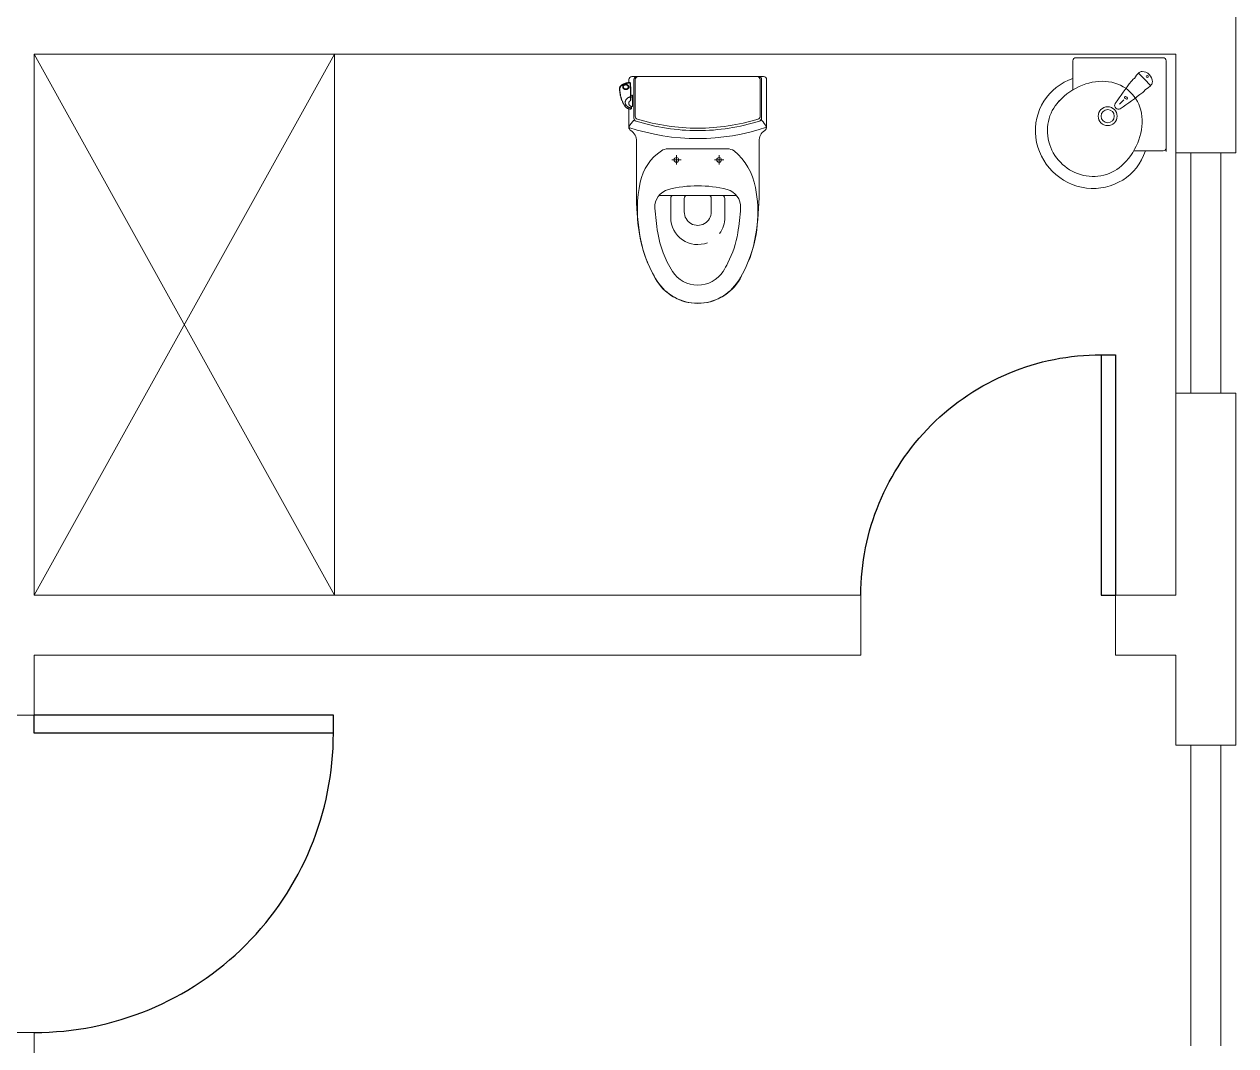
# Model space of a CAD drawing. Header units: inches. Extents: x -179 to 300, y 123 to 718.
# Drawn here: x -147.875 to -143.842, y 224.296 to 227.696 of the extents above; entities that cross this region are included whole.
import ezdxf

# ---------------------------------------------------------------- set-up
doc = ezdxf.new("R2010")
doc.units = ezdxf.units.IN
doc.header["$MEASUREMENT"] = 0
doc.linetypes.add('ACAD_ISO02W100', pattern=[15, 12, -3])
doc.linetypes.add('HIDDEN', pattern=[0.375, 0.25, -0.125])
for name, color, linetype in [('1', 1, 'Continuous'), ('A_WALL_3D', 1, 'Continuous'), ('BODY', 7, 'Continuous'), ('COVER', 7, 'Continuous'), ('DIM', 7, 'Continuous'), ('FUR', 6, 'Continuous'), ('HIDDEN', 8, 'HIDDEN')]:
    doc.layers.add(name, color=color, linetype=linetype)

# ---------------------------------------------------------------- blocks, each defined once
blk = doc.blocks.new('DESK4')
at = {"color": 0}
for p, q in [((0, 1), (-0.06, 1)), ((0, 0), (-0.06, 0))]:
    blk.add_line(p, q, dxfattribs=at)
blk.add_lwpolyline([(-0.06, 1), (-0.06, 0)], dxfattribs=at)
blk.add_lwpolyline([(1, 0, 0.414214), (0, 1), (0, 0)], format="xyb", dxfattribs=at)

msp = doc.modelspace()

# ---------------------------------------------------------------- linework, layer by layer
at = {"color": 40, "lineweight": 0, "true_color": 0xf8d731}
for p, q in [((-143.84211, 230.29621), (-143.84211, 227.2685)), ((-143.99211, 227.2685), (-143.99211, 226.4685)), ((-143.89211, 227.2685), (-143.89211, 226.4685)), ((-143.84211, 226.4685), (-143.84211, 225.29621)), ((-147.84211, 225.39621), (-148.04211, 225.39621)), ((-143.99211, 225.29621), (-143.99211, 224.29621)), ((-143.89211, 225.29621), (-143.89211, 224.29621))]:
    msp.add_line(p, q, dxfattribs=at)
at = {"lineweight": 0}
for p, q in [((-147.84211, 227.59621), (-144.04211, 227.59621)), ((-147.84211, 225.79621), (-147.84211, 227.59621)), ((-144.04211, 227.59621), (-144.04211, 225.79621)), ((-145.09011, 225.79621), (-147.84211, 225.79621)), ((-144.04211, 225.79621), (-144.29011, 225.79621)), ((-145.09011, 225.59621), (-147.84211, 225.59621)), ((-147.84211, 225.59621), (-147.84211, 225.33645)), ((-144.04211, 225.59621), (-144.24211, 225.59621)), ((-144.04211, 225.59621), (-144.04211, 225.29621)), ((-147.84211, 224.34045), (-147.84211, 221.79621))]:
    msp.add_line(p, q, dxfattribs=at)
at = {"color": 177, "linetype": 'ACAD_ISO02W100', "lineweight": 0, "true_color": 0x293189}
for p, q in [((-147.84211, 227.59621), (-146.84211, 227.59621)), ((-147.84211, 227.59621), (-146.84211, 225.79621)), ((-146.84211, 227.59621), (-147.84211, 225.79621)), ((-146.84211, 227.59621), (-146.84211, 225.79621))]:
    msp.add_line(p, q, dxfattribs=at)
at = {"color": 177, "lineweight": 0, "true_color": 0x293189}
for p, q in [((-144.38409, 227.47779), (-144.38409, 227.57462)), ((-144.08409, 227.58462), (-144.37409, 227.58462)), ((-144.07409, 227.28462), (-144.07409, 227.57462)), ((-144.08409, 227.27462), (-144.18196, 227.27462))]:
    msp.add_line(p, q, dxfattribs=at)
at = {"color": 177, "linetype": 'Continuous', "lineweight": 0, "ltscale": 1.2, "true_color": 0x293189}
for q in [(-144.16594, 227.53321), (-144.1255, 227.49277)]:
    msp.add_line((-144.14572, 227.51299), q, dxfattribs=at)
at = {"color": 177, "linetype": 'Continuous', "lineweight": 0, "ltscale": 8, "true_color": 0x293189}
msp.add_line((-144.22901, 227.42969), (-144.21455, 227.44415), dxfattribs=at)
at = {"color": 40, "linetype": 'ACAD_ISO02W100', "lineweight": 0, "true_color": 0xf8d731}
for p, q in [((-144.04211, 227.2685), (-143.84211, 227.2685)), ((-144.04211, 226.4685), (-143.84211, 226.4685)), ((-145.09011, 225.79621), (-145.09011, 225.59621)), ((-144.24211, 225.59621), (-144.24211, 225.79621)), ((-144.24211, 225.79621), (-144.24211, 225.59621)), ((-144.04211, 225.29621), (-143.84211, 225.29621)), ((-147.84211, 224.34045), (-148.04211, 224.34045))]:
    msp.add_line(p, q, dxfattribs=at)
at = {"color": 177, "lineweight": 0, "true_color": 0x293189}
for centre, major_axis, ratio, start_param, end_param in [((-144.37409, 227.57462), (0.00707, 0.00707), 1, 0.7853982, 2.3561945), ((-144.08409, 227.57462), (0.00707, 0.00707), 1, 5.4977871, 7.0685835), ((-144.32157, 227.33713), (-0.13435, 0.13435), 0.9736842, -0.4588538, 3.6004465), ((-144.32161, 227.33717), (-0.1061, 0.1061), 0.9663492, -0.0372091, 3.1415927), ((-144.2075, 227.45121), (-0.00433, 0.00433), 0.5996165, 0, 6.2831853), ((-144.26854, 227.39016), (-0.02227, 0.02227), 1, 0.7853982, 7.0685835), ((-144.26854, 227.39016), (-0.01556, 0.01556), 1, 0.7853982, 7.0685835), ((-144.08409, 227.28462), (-0.00707, 0.00707), 1, 2.3561945, 3.9269908)]:
    msp.add_ellipse(centre, major_axis=major_axis, ratio=ratio, start_param=start_param, end_param=end_param, dxfattribs=at)
at = {"color": 177, "linetype": 'Continuous', "lineweight": 0, "ltscale": 1.2, "true_color": 0x293189}
for centre, major_axis, start_param, end_param in [((-144.1277, 227.49047), (0.04073, 0.04073), 1.4633961, 1.8945456), ((-144.15348, 227.52248), (0.01167, 0.01167), 0.8292988, 1.4633961), ((-144.15404, 227.50541), (-0.02373, 0.02373), 4.6966478, 5.5028112), ((-144.15329, 227.50467), (0.02373, 0.02373), 5.4927631, 6.2989265), ((-142.24786, 226.05288), (-1.71537, 1.71537), 0.1426695, 0.1807352), ((-144.14382, 227.46545), (0.04373, 0.04373), 1.3959207, 1.6214576), ((-144.16823, 227.531), (-0.04073, 0.04073), 2.8178434, 3.2489929), ((-144.13622, 227.50522), (-0.01167, 0.01167), 3.2489929, 3.8830902), ((-145.60583, 229.41084), (1.71537, 1.71537), 4.5316538, 4.5697195), ((-144.19325, 227.51489), (-0.04373, 0.04373), 3.0909314, 3.3164683), ((-144.23444, 227.42586), (0.00781, 0.00781), 1.7701561, 3.2434684), ((-144.23285, 227.42427), (0.00781, 0.00781), 3.0397169, 4.5130292)]:
    msp.add_ellipse(centre, major_axis=major_axis, ratio=1, start_param=start_param, end_param=end_param, dxfattribs=at)
at = {"color": 177, "linetype": 'Continuous', "lineweight": 0, "ltscale": 8, "true_color": 0x293189}
msp.add_ellipse((-144.1366, 227.5221), major_axis=(0.00235, 0.00235), ratio=1, start_param=2.3561945, end_param=8.6393798, dxfattribs=at)
at = {"color": 177, "lineweight": 0, "true_color": 0x293189, "extrusion": (0, 0, -1)}
msp.add_ellipse((-144.32161, 227.33717), major_axis=(0.12796, 0.13364), ratio=0.8109063, start_param=4.7008251, end_param=7.8715777, dxfattribs=at)
at = {"layer": '1', "color": 177, "linetype": 'ByBlock', "lineweight": 0, "true_color": 0x293189}
for p, q in [((-145.89365, 227.48205), (-145.89366, 227.48181)), ((-145.89365, 227.48081), (-145.89366, 227.48117)), ((-145.89365, 227.4816), (-145.8936, 227.4824)), ((-145.89364, 227.48226), (-145.89365, 227.48205)), ((-145.89365, 227.48117), (-145.89365, 227.4816)), ((-145.89365, 227.48081), (-145.89365, 227.48117)), ((-145.89356, 227.47856), (-145.89365, 227.48081)), ((-145.89359, 227.48292), (-145.89364, 227.48226)), ((-145.8936, 227.4824), (-145.89351, 227.48319)), ((-145.89347, 227.48379), (-145.89359, 227.48292)), ((-145.89351, 227.48319), (-145.89336, 227.484)), ((-145.8933, 227.48463), (-145.89347, 227.48379)), ((-145.89336, 227.484), (-145.89317, 227.4848)), ((-145.89309, 227.48545), (-145.8933, 227.48463)), ((-145.89317, 227.4848), (-145.89293, 227.48558)), ((-145.89282, 227.48626), (-145.89309, 227.48545)), ((-145.89293, 227.48558), (-145.89266, 227.48634)), ((-145.89251, 227.48703), (-145.89282, 227.48626)), ((-145.89265, 227.48218), (-145.89271, 227.48135)), ((-145.89271, 227.48135), (-145.89271, 227.48051)), ((-145.89271, 227.48051), (-145.89261, 227.47797)), ((-145.89266, 227.48634), (-145.89233, 227.48707)), ((-145.89254, 227.48301), (-145.89265, 227.48218)), ((-145.89238, 227.4838), (-145.89254, 227.48301)), ((-145.89216, 227.48777), (-145.89251, 227.48703)), ((-145.89218, 227.48459), (-145.89238, 227.4838)), ((-145.89233, 227.48707), (-145.89197, 227.48779)), ((-145.89192, 227.48536), (-145.89218, 227.48459)), ((-145.89176, 227.4885), (-145.89216, 227.48777)), ((-145.89197, 227.48779), (-145.89155, 227.48851)), ((-145.89163, 227.48607), (-145.89192, 227.48536)), ((-145.89133, 227.48918), (-145.89176, 227.4885)), ((-145.8913, 227.48677), (-145.89163, 227.48607)), ((-145.89155, 227.48851), (-145.89109, 227.4892)), ((-145.89087, 227.48984), (-145.89133, 227.48918)), ((-145.89093, 227.48745), (-145.8913, 227.48677)), ((-145.89109, 227.4892), (-145.89059, 227.48987)), ((-145.89053, 227.48808), (-145.89093, 227.48745)), ((-145.89036, 227.49047), (-145.89087, 227.48984)), ((-145.89059, 227.48987), (-145.89003, 227.49053)), ((-145.8901, 227.4887), (-145.89053, 227.48808)), ((-145.88981, 227.4911), (-145.89036, 227.49047)), ((-145.88962, 227.48929), (-145.8901, 227.4887)), ((-145.89003, 227.49053), (-145.88942, 227.49117)), ((-145.88921, 227.49169), (-145.88981, 227.4911)), ((-145.8891, 227.48988), (-145.88962, 227.48929)), ((-145.88942, 227.49117), (-145.88877, 227.49176)), ((-145.88859, 227.49224), (-145.88921, 227.49169)), ((-145.88855, 227.49043), (-145.8891, 227.48988)), ((-145.88877, 227.49176), (-145.88807, 227.49234)), ((-145.88795, 227.49275), (-145.88859, 227.49224)), ((-145.88796, 227.49095), (-145.88855, 227.49043)), ((-145.88807, 227.49234), (-145.88732, 227.49287)), ((-145.88736, 227.49143), (-145.88796, 227.49095)), ((-145.88728, 227.49322), (-145.88795, 227.49275)), ((-145.88674, 227.49187), (-145.88736, 227.49143)), ((-145.88732, 227.49287), (-145.88654, 227.49336)), ((-145.88658, 227.49366), (-145.88728, 227.49322)), ((-145.88609, 227.49228), (-145.88674, 227.49187)), ((-145.88576, 227.49415), (-145.88656, 227.49369)), ((-145.88496, 227.49457), (-145.88655, 227.49368)), ((-145.8845, 227.49318), (-145.88609, 227.49228)), ((-145.88485, 227.49466), (-145.88576, 227.49415)), ((-145.88332, 227.49545), (-145.88496, 227.49457)), ((-145.88394, 227.49515), (-145.88485, 227.49466)), ((-145.88289, 227.49403), (-145.8845, 227.49318)), ((-145.88302, 227.49563), (-145.88394, 227.49515)), ((-145.88165, 227.49628), (-145.88332, 227.49545)), ((-145.88209, 227.49609), (-145.88302, 227.49563)), ((-145.88125, 227.49485), (-145.88289, 227.49403)), ((-145.88282, 227.48741), (-145.88281, 227.48803)), ((-145.88278, 227.48678), (-145.88282, 227.48741)), ((-145.88281, 227.48803), (-145.88275, 227.48866)), ((-145.88269, 227.48616), (-145.88278, 227.48678)), ((-145.88275, 227.48866), (-145.88263, 227.48927)), ((-145.88255, 227.48555), (-145.88269, 227.48616)), ((-145.88263, 227.48927), (-145.88247, 227.48988)), ((-145.88236, 227.48495), (-145.88255, 227.48555)), ((-145.88247, 227.48988), (-145.88226, 227.49046)), ((-145.88213, 227.48437), (-145.88236, 227.48495)), ((-145.88226, 227.49046), (-145.882, 227.49103)), ((-145.88185, 227.48381), (-145.88213, 227.48437)), ((-145.88115, 227.49654), (-145.88209, 227.49609)), ((-145.882, 227.49103), (-145.8817, 227.49158)), ((-145.88153, 227.48327), (-145.88185, 227.48381)), ((-145.8817, 227.49158), (-145.88137, 227.4921)), ((-145.87996, 227.49707), (-145.88165, 227.49628)), ((-145.88117, 227.48276), (-145.88153, 227.48327)), ((-145.88137, 227.4921), (-145.88099, 227.4926)), ((-145.87959, 227.49562), (-145.88125, 227.49485)), ((-145.88069, 227.48218), (-145.88117, 227.48276)), ((-145.88021, 227.49698), (-145.88115, 227.49654)), ((-145.88112, 227.48794), (-145.88113, 227.48745)), ((-145.88113, 227.48745), (-145.88109, 227.48696)), ((-145.88106, 227.48843), (-145.88112, 227.48794)), ((-145.88109, 227.48696), (-145.88102, 227.48647)), ((-145.88097, 227.48891), (-145.88106, 227.48843)), ((-145.88102, 227.48647), (-145.8809, 227.486)), ((-145.88099, 227.4926), (-145.88059, 227.49306)), ((-145.88083, 227.48938), (-145.88097, 227.48891)), ((-145.8809, 227.486), (-145.88075, 227.48553)), ((-145.88066, 227.48984), (-145.88083, 227.48938)), ((-145.88075, 227.48553), (-145.88055, 227.48507)), ((-145.88017, 227.48164), (-145.88069, 227.48218)), ((-145.88044, 227.49028), (-145.88066, 227.48984)), ((-145.88059, 227.49306), (-145.88006, 227.49358)), ((-145.88055, 227.48507), (-145.88032, 227.48464)), ((-145.88019, 227.49071), (-145.88044, 227.49028)), ((-145.88032, 227.48464), (-145.88005, 227.48422)), ((-145.87925, 227.4974), (-145.88021, 227.49698)), ((-145.87991, 227.49111), (-145.88019, 227.49071)), ((-145.87961, 227.48114), (-145.88017, 227.48164)), ((-145.88006, 227.49358), (-145.8795, 227.49406)), ((-145.88005, 227.48422), (-145.87975, 227.48381)), ((-145.87824, 227.4978), (-145.87996, 227.49707)), ((-145.8796, 227.4915), (-145.87991, 227.49111)), ((-145.87975, 227.48381), (-145.87925, 227.48326)), ((-145.87901, 227.48069), (-145.87961, 227.48114)), ((-145.87926, 227.49187), (-145.8796, 227.4915)), ((-145.87791, 227.49635), (-145.87959, 227.49562)), ((-145.8795, 227.49406), (-145.8789, 227.49449)), ((-145.87883, 227.49227), (-145.87926, 227.49187)), ((-145.8783, 227.49781), (-145.87925, 227.4974)), ((-145.87925, 227.48326), (-145.87869, 227.48274)), ((-145.87839, 227.48029), (-145.87901, 227.48069)), ((-145.8789, 227.49449), (-145.87827, 227.49488)), ((-145.87835, 227.49265), (-145.87883, 227.49227)), ((-145.87869, 227.48274), (-145.87809, 227.48229)), ((-145.87757, 227.47985), (-145.87839, 227.48029)), ((-145.87785, 227.49298), (-145.87835, 227.49265)), ((-145.87733, 227.4982), (-145.8783, 227.49781)), ((-145.87827, 227.49488), (-145.87761, 227.49521)), ((-145.87621, 227.49861), (-145.87824, 227.4978)), ((-145.87809, 227.48229), (-145.87744, 227.48189)), ((-145.87592, 227.49714), (-145.87791, 227.49635)), ((-145.87733, 227.49328), (-145.87785, 227.49298)), ((-145.87761, 227.49521), (-145.87677, 227.49557)), ((-145.87744, 227.48189), (-145.87676, 227.48154)), ((-145.87636, 227.49858), (-145.87733, 227.4982)), ((-145.87678, 227.49355), (-145.87733, 227.49328)), ((-145.87608, 227.49382), (-145.87678, 227.49355)), ((-145.87677, 227.49557), (-145.87589, 227.49585)), ((-145.87676, 227.48154), (-145.87605, 227.48125)), ((-145.87538, 227.49894), (-145.87636, 227.49858)), ((-145.87416, 227.49935), (-145.87621, 227.49861)), ((-145.87535, 227.49405), (-145.87608, 227.49382)), ((-145.87605, 227.48125), (-145.87532, 227.48102)), ((-145.87391, 227.49786), (-145.87592, 227.49714)), ((-145.87589, 227.49585), (-145.875, 227.49606)), ((-145.87439, 227.49929), (-145.87538, 227.49894)), ((-145.8746, 227.49421), (-145.87535, 227.49405)), ((-145.87532, 227.48102), (-145.87457, 227.48084)), ((-145.875, 227.49606), (-145.87409, 227.49619)), ((-145.87385, 227.49431), (-145.8746, 227.49421)), ((-145.87457, 227.48084), (-145.87381, 227.48072)), ((-145.8734, 227.49963), (-145.87439, 227.49929)), ((-145.87208, 227.50002), (-145.87416, 227.49935)), ((-145.87409, 227.49619), (-145.87318, 227.49625)), ((-145.87187, 227.49853), (-145.87391, 227.49786)), ((-145.87308, 227.49436), (-145.87385, 227.49431)), ((-145.87381, 227.48072), (-145.87305, 227.48065)), ((-145.87241, 227.49995), (-145.8734, 227.49963)), ((-145.87318, 227.49625), (-145.87226, 227.49624)), ((-145.87232, 227.49435), (-145.87308, 227.49436)), ((-145.87305, 227.48065), (-145.87228, 227.48064)), ((-145.87141, 227.50025), (-145.87241, 227.49995)), ((-145.87155, 227.49428), (-145.87232, 227.49435)), ((-145.87228, 227.48064), (-145.87152, 227.48069)), ((-145.87226, 227.49624), (-145.87134, 227.49615)), ((-145.86998, 227.50063), (-145.87208, 227.50002)), ((-145.86981, 227.49912), (-145.87187, 227.49853)), ((-145.8708, 227.49415), (-145.87155, 227.49428)), ((-145.87152, 227.48069), (-145.87076, 227.48079)), ((-145.8704, 227.50054), (-145.87141, 227.50025)), ((-145.87134, 227.49615), (-145.87043, 227.49599)), ((-145.87005, 227.49397), (-145.8708, 227.49415)), ((-145.87076, 227.48079), (-145.87002, 227.48094)), ((-145.87043, 227.49599), (-145.86954, 227.49576)), ((-145.8694, 227.50081), (-145.8704, 227.50054)), ((-145.86932, 227.49373), (-145.87005, 227.49397)), ((-145.87002, 227.48094), (-145.86929, 227.48116)), ((-145.86786, 227.50117), (-145.86998, 227.50063)), ((-145.86773, 227.49966), (-145.86981, 227.49912)), ((-145.86954, 227.49576), (-145.86866, 227.49545)), ((-145.86838, 227.50107), (-145.8694, 227.50081)), ((-145.86861, 227.49343), (-145.86932, 227.49373)), ((-145.86929, 227.48116), (-145.86859, 227.48143)), ((-145.86866, 227.49545), (-145.86781, 227.49507)), ((-145.86794, 227.49307), (-145.86861, 227.49343)), ((-145.86859, 227.48143), (-145.86804, 227.48168)), ((-145.86736, 227.50131), (-145.86838, 227.50107)), ((-145.86804, 227.48168), (-145.86752, 227.48198)), ((-145.86729, 227.49266), (-145.86794, 227.49307)), ((-145.86571, 227.50164), (-145.86786, 227.50117)), ((-145.86781, 227.49507), (-145.867, 227.49461)), ((-145.86712, 227.48003), (-145.86777, 227.4797)), ((-145.86563, 227.50012), (-145.86773, 227.49966)), ((-145.86752, 227.48198), (-145.86702, 227.4823)), ((-145.86635, 227.50154), (-145.86736, 227.50131)), ((-145.86669, 227.49219), (-145.86729, 227.49266)), ((-145.86649, 227.4804), (-145.86712, 227.48003)), ((-145.86702, 227.4823), (-145.86655, 227.48267)), ((-145.867, 227.49461), (-145.86638, 227.4942)), ((-145.86613, 227.49167), (-145.86669, 227.49219)), ((-145.86655, 227.48267), (-145.86612, 227.48306)), ((-145.86589, 227.48082), (-145.86649, 227.4804)), ((-145.86638, 227.4942), (-145.86578, 227.49373)), ((-145.86533, 227.50175), (-145.86635, 227.50154)), ((-145.86563, 227.4911), (-145.86613, 227.49167)), ((-145.86612, 227.48306), (-145.86578, 227.48342)), ((-145.86533, 227.48129), (-145.86589, 227.48082)), ((-145.86578, 227.49373), (-145.86522, 227.49323)), ((-145.86578, 227.48342), (-145.86547, 227.4838)), ((-145.86356, 227.50204), (-145.86571, 227.50164)), ((-145.86352, 227.50052), (-145.86563, 227.50012)), ((-145.86533, 227.49069), (-145.86563, 227.4911)), ((-145.86547, 227.4838), (-145.86519, 227.4842)), ((-145.8643, 227.50194), (-145.86533, 227.50175)), ((-145.86507, 227.49026), (-145.86533, 227.49069)), ((-145.86481, 227.4818), (-145.86533, 227.48129)), ((-145.86522, 227.49323), (-145.86471, 227.49268)), ((-145.86519, 227.4842), (-145.86494, 227.48462)), ((-145.86484, 227.48982), (-145.86507, 227.49026)), ((-145.86494, 227.48462), (-145.86473, 227.48506)), ((-145.86464, 227.48936), (-145.86484, 227.48982)), ((-145.8644, 227.48225), (-145.86481, 227.4818)), ((-145.86473, 227.48506), (-145.86456, 227.48551)), ((-145.86471, 227.49268), (-145.86423, 227.49209)), ((-145.86449, 227.48889), (-145.86464, 227.48936)), ((-145.86456, 227.48551), (-145.86442, 227.48598)), ((-145.86437, 227.48841), (-145.86449, 227.48889)), ((-145.86442, 227.48598), (-145.86433, 227.48646)), ((-145.86403, 227.48274), (-145.8644, 227.48225)), ((-145.86429, 227.48792), (-145.86437, 227.48841)), ((-145.86433, 227.48646), (-145.86427, 227.48694)), ((-145.86327, 227.50212), (-145.8643, 227.50194)), ((-145.86426, 227.48743), (-145.86429, 227.48792)), ((-145.86427, 227.48694), (-145.86426, 227.48743)), ((-145.86423, 227.49209), (-145.86388, 227.49157)), ((-145.8637, 227.48325), (-145.86403, 227.48274)), ((-145.86388, 227.49157), (-145.86356, 227.49102)), ((-145.8634, 227.48379), (-145.8637, 227.48325)), ((-145.86139, 227.50238), (-145.86356, 227.50204)), ((-145.86356, 227.49102), (-145.86328, 227.49045)), ((-145.86139, 227.50085), (-145.86352, 227.50052)), ((-145.86315, 227.48435), (-145.8634, 227.48379)), ((-145.86328, 227.49045), (-145.86305, 227.48987)), ((-145.86223, 227.50229), (-145.86327, 227.50212)), ((-145.86294, 227.48494), (-145.86315, 227.48435)), ((-145.86305, 227.48987), (-145.86286, 227.48926)), ((-145.86277, 227.48553), (-145.86294, 227.48494)), ((-145.86286, 227.48926), (-145.86272, 227.48865)), ((-145.86266, 227.48615), (-145.86277, 227.48553)), ((-145.86272, 227.48865), (-145.86263, 227.48802)), ((-145.8626, 227.48677), (-145.86266, 227.48615)), ((-145.86263, 227.48802), (-145.86259, 227.4874)), ((-145.86259, 227.4874), (-145.8626, 227.48677)), ((-145.86137, 227.50241), (-145.86223, 227.50229)), ((-145.86091, 227.50242), (-145.86139, 227.50238)), ((-145.86104, 227.50088), (-145.86139, 227.50085)), ((-145.86128, 227.50243), (-145.86137, 227.50242)), ((-145.86103, 227.50245), (-145.86128, 227.50243)), ((-145.86068, 227.50087), (-145.86104, 227.50088)), ((-145.86077, 227.50245), (-145.86103, 227.50245)), ((-145.86043, 227.5024), (-145.86091, 227.50242)), ((-145.86052, 227.50244), (-145.86077, 227.50245)), ((-145.86033, 227.50081), (-145.86068, 227.50087)), ((-145.86026, 227.50242), (-145.86052, 227.50244)), ((-145.85996, 227.50232), (-145.86043, 227.5024)), ((-145.86001, 227.50072), (-145.86033, 227.50081)), ((-145.86001, 227.50237), (-145.86026, 227.50242)), ((-145.85976, 227.50231), (-145.86001, 227.50237)), ((-145.85969, 227.5006), (-145.86001, 227.50072)), ((-145.85952, 227.5022), (-145.85996, 227.50232)), ((-145.85951, 227.50224), (-145.85976, 227.50231)), ((-145.85939, 227.50044), (-145.85969, 227.5006)), ((-145.8591, 227.50204), (-145.85952, 227.5022)), ((-145.85927, 227.50215), (-145.85951, 227.50224)), ((-145.85911, 227.50025), (-145.85939, 227.50044)), ((-145.85904, 227.50204), (-145.85927, 227.50215)), ((-145.85886, 227.50003), (-145.85911, 227.50025)), ((-145.85871, 227.50183), (-145.8591, 227.50204)), ((-145.85881, 227.50193), (-145.85904, 227.50204)), ((-145.85863, 227.49978), (-145.85886, 227.50003)), ((-145.85859, 227.50179), (-145.85881, 227.50193)), ((-145.85834, 227.50157), (-145.85871, 227.50183)), ((-145.85843, 227.49951), (-145.85863, 227.49978)), ((-145.85838, 227.50165), (-145.85859, 227.50179)), ((-145.85826, 227.49922), (-145.85843, 227.49951)), ((-145.85818, 227.50149), (-145.85838, 227.50165)), ((-145.858, 227.50128), (-145.85834, 227.50157)), ((-145.85812, 227.49892), (-145.85826, 227.49922)), ((-145.858, 227.50132), (-145.85818, 227.50149)), ((-145.85802, 227.4986), (-145.85812, 227.49892)), ((-145.85796, 227.49827), (-145.85802, 227.4986)), ((-145.85782, 227.50114), (-145.858, 227.50132)), ((-145.85769, 227.50096), (-145.858, 227.50128)), ((-145.85793, 227.49794), (-145.85796, 227.49827)), ((-145.8579, 227.496), (-145.85793, 227.49794)), ((-145.85787, 227.49407), (-145.8579, 227.496)), ((-145.85781, 227.49095), (-145.85787, 227.49407)), ((-145.85765, 227.50094), (-145.85782, 227.50114)), ((-145.85775, 227.48784), (-145.85781, 227.49095)), ((-145.85768, 227.48475), (-145.85775, 227.48784)), ((-145.85743, 227.5006), (-145.85769, 227.50096)), ((-145.85761, 227.48168), (-145.85768, 227.48475)), ((-145.8575, 227.50074), (-145.85765, 227.50094)), ((-145.85754, 227.47862), (-145.85761, 227.48168)), ((-145.85742, 227.50063), (-145.8575, 227.50074)), ((-145.8572, 227.50022), (-145.85743, 227.5006)), ((-145.85702, 227.49982), (-145.8572, 227.50022)), ((-145.85689, 227.4994), (-145.85702, 227.49982)), ((-145.85681, 227.49896), (-145.85689, 227.4994)), ((-145.85678, 227.49855), (-145.85681, 227.49896)), ((-145.85672, 227.49556), (-145.85678, 227.49853)), ((-145.85667, 227.49261), (-145.85672, 227.49556)), ((-145.85661, 227.48967), (-145.85667, 227.49261)), ((-145.85655, 227.48674), (-145.85661, 227.48967)), ((-145.85649, 227.48388), (-145.85655, 227.48674)), ((-145.85642, 227.48103), (-145.85649, 227.48388)), ((-145.85635, 227.4782), (-145.85642, 227.48103)), ((-145.89344, 227.47632), (-145.89356, 227.47856)), ((-145.89327, 227.4741), (-145.89344, 227.47632)), ((-145.89306, 227.47189), (-145.89327, 227.4741)), ((-145.89281, 227.46969), (-145.89306, 227.47189)), ((-145.89246, 227.46707), (-145.89281, 227.46969)), ((-145.89261, 227.47797), (-145.89246, 227.47543)), ((-145.89246, 227.47543), (-145.89226, 227.47291)), ((-145.89205, 227.46448), (-145.89246, 227.46707)), ((-145.89226, 227.47291), (-145.892, 227.47041)), ((-145.89159, 227.46191), (-145.89205, 227.46448)), ((-145.892, 227.47041), (-145.89169, 227.46793)), ((-145.89169, 227.46793), (-145.89133, 227.46543)), ((-145.89106, 227.45936), (-145.89159, 227.46191)), ((-145.89133, 227.46543), (-145.89091, 227.46296)), ((-145.89048, 227.45685), (-145.89106, 227.45936)), ((-145.89091, 227.46296), (-145.89044, 227.46051)), ((-145.88984, 227.45436), (-145.89048, 227.45685)), ((-145.89044, 227.46051), (-145.88991, 227.45808)), ((-145.88991, 227.45808), (-145.88934, 227.45568)), ((-145.88915, 227.4519), (-145.88984, 227.45436)), ((-145.88934, 227.45568), (-145.88874, 227.45343)), ((-145.8884, 227.44948), (-145.88915, 227.4519)), ((-145.88874, 227.45343), (-145.8881, 227.4512)), ((-145.88767, 227.44729), (-145.8884, 227.44948)), ((-145.8881, 227.4512), (-145.88742, 227.44899)), ((-145.88689, 227.44512), (-145.88767, 227.44729)), ((-145.88742, 227.44899), (-145.88668, 227.44681)), ((-145.88606, 227.44298), (-145.88689, 227.44512)), ((-145.88668, 227.44681), (-145.88591, 227.44467)), ((-145.88519, 227.44088), (-145.88606, 227.44298)), ((-145.88591, 227.44467), (-145.88509, 227.44255)), ((-145.88428, 227.4388), (-145.88519, 227.44088)), ((-145.88509, 227.44255), (-145.88422, 227.44046)), ((-145.88422, 227.44046), (-145.88331, 227.4384)), ((-145.87672, 227.47948), (-145.87757, 227.47985)), ((-145.87584, 227.47918), (-145.87672, 227.47948)), ((-145.87494, 227.47895), (-145.87584, 227.47918)), ((-145.87404, 227.47879), (-145.87494, 227.47895)), ((-145.87436, 227.43928), (-145.87416, 227.44009)), ((-145.87416, 227.44009), (-145.87392, 227.44088)), ((-145.87312, 227.47871), (-145.87404, 227.47879)), ((-145.87392, 227.44088), (-145.87355, 227.44189)), ((-145.87355, 227.44189), (-145.87312, 227.44289)), ((-145.8722, 227.4787), (-145.87312, 227.47871)), ((-145.87312, 227.44289), (-145.87262, 227.44387)), ((-145.87262, 227.44387), (-145.87219, 227.4446)), ((-145.87128, 227.47876), (-145.8722, 227.4787)), ((-145.87219, 227.4446), (-145.87173, 227.44533)), ((-145.87173, 227.44533), (-145.87123, 227.44603)), ((-145.87038, 227.47888), (-145.87128, 227.47876)), ((-145.87123, 227.44603), (-145.87069, 227.44672)), ((-145.87069, 227.44672), (-145.86994, 227.4476)), ((-145.86948, 227.47909), (-145.87038, 227.47888)), ((-145.86994, 227.4476), (-145.86913, 227.44844)), ((-145.86861, 227.47936), (-145.86948, 227.47909)), ((-145.86913, 227.44844), (-145.86826, 227.44925)), ((-145.86777, 227.4797), (-145.86861, 227.47936)), ((-145.86826, 227.44925), (-145.86756, 227.44984)), ((-145.86756, 227.44984), (-145.86683, 227.45041)), ((-145.86683, 227.45041), (-145.86607, 227.45095)), ((-145.86607, 227.45095), (-145.86529, 227.45146)), ((-145.86529, 227.45146), (-145.86448, 227.45194)), ((-145.86448, 227.45194), (-145.86365, 227.45239)), ((-145.86365, 227.45239), (-145.8628, 227.45282)), ((-145.8628, 227.45282), (-145.86193, 227.45321)), ((-145.86193, 227.45321), (-145.86102, 227.45358)), ((-145.86102, 227.45358), (-145.86008, 227.45391)), ((-145.86023, 227.43992), (-145.86072, 227.43934)), ((-145.8597, 227.44048), (-145.86023, 227.43992)), ((-145.86008, 227.45391), (-145.85913, 227.45421)), ((-145.85912, 227.441), (-145.8597, 227.44048)), ((-145.85913, 227.45421), (-145.85817, 227.45448)), ((-145.85862, 227.44141), (-145.85912, 227.441)), ((-145.85808, 227.44179), (-145.85862, 227.44141)), ((-145.85817, 227.45448), (-145.8575, 227.45464)), ((-145.85753, 227.44214), (-145.85808, 227.44179)), ((-145.85747, 227.47561), (-145.85754, 227.47862)), ((-145.85695, 227.44246), (-145.85753, 227.44214)), ((-145.8575, 227.45464), (-145.85682, 227.45479)), ((-145.85739, 227.47262), (-145.85747, 227.47561)), ((-145.8573, 227.46964), (-145.85739, 227.47262)), ((-145.85721, 227.46669), (-145.8573, 227.46964)), ((-145.85712, 227.46377), (-145.85721, 227.46669)), ((-145.85705, 227.46135), (-145.85712, 227.46377)), ((-145.85696, 227.45895), (-145.85705, 227.46135)), ((-145.85688, 227.45656), (-145.85696, 227.45895)), ((-145.85695, 227.44246), (-145.8569, 227.44346)), ((-145.85694, 227.44247), (-145.85695, 227.44246)), ((-145.85668, 227.44337), (-145.85694, 227.44247)), ((-145.8569, 227.44346), (-145.85687, 227.44446)), ((-145.85682, 227.45479), (-145.85688, 227.45656)), ((-145.85687, 227.44446), (-145.85684, 227.44546)), ((-145.85684, 227.44546), (-145.85681, 227.44647)), ((-145.8568, 227.45421), (-145.85682, 227.45479)), ((-145.85681, 227.44647), (-145.8568, 227.44747)), ((-145.85679, 227.45363), (-145.8568, 227.45421)), ((-145.8568, 227.44747), (-145.85678, 227.44846)), ((-145.85679, 227.45305), (-145.85679, 227.45363)), ((-145.85678, 227.45245), (-145.85679, 227.45305)), ((-145.85677, 227.45147), (-145.85678, 227.45245)), ((-145.85678, 227.44846), (-145.85677, 227.44947)), ((-145.85677, 227.45048), (-145.85677, 227.45147)), ((-145.85677, 227.44947), (-145.85677, 227.45048)), ((-145.8564, 227.44427), (-145.85668, 227.44337)), ((-145.85621, 227.44486), (-145.8564, 227.44427)), ((-145.85628, 227.47538), (-145.85635, 227.4782)), ((-145.8562, 227.47259), (-145.85628, 227.47538)), ((-145.85604, 227.44545), (-145.85621, 227.44486)), ((-145.85612, 227.46981), (-145.8562, 227.47259)), ((-145.85604, 227.46705), (-145.85612, 227.46981)), ((-145.85595, 227.46434), (-145.85604, 227.46705)), ((-145.85588, 227.44604), (-145.85604, 227.44545)), ((-145.85595, 227.46431), (-145.85595, 227.46434)), ((-145.85595, 227.46433), (-145.85595, 227.46434)), ((-145.85593, 227.46353), (-145.85595, 227.46431)), ((-145.85589, 227.46278), (-145.85593, 227.46353)), ((-145.85586, 227.46203), (-145.85589, 227.46278)), ((-145.85577, 227.44647), (-145.85588, 227.44604)), ((-145.85582, 227.46131), (-145.85586, 227.46203)), ((-145.85578, 227.46063), (-145.85582, 227.46131)), ((-145.85573, 227.45999), (-145.85578, 227.46063)), ((-145.85569, 227.44691), (-145.85577, 227.44647)), ((-145.85576, 227.45525), (-145.85573, 227.45438)), ((-145.85568, 227.4594), (-145.85573, 227.45999)), ((-145.85573, 227.45438), (-145.8557, 227.45349)), ((-145.8557, 227.45349), (-145.85567, 227.45259)), ((-145.85562, 227.44733), (-145.85569, 227.44691)), ((-145.85563, 227.45887), (-145.85568, 227.4594)), ((-145.85567, 227.45259), (-145.85565, 227.45167)), ((-145.85565, 227.45167), (-145.85563, 227.45071)), ((-145.85558, 227.45839), (-145.85563, 227.45887)), ((-145.85563, 227.45071), (-145.85562, 227.44973)), ((-145.85562, 227.44973), (-145.8556, 227.44874)), ((-145.85559, 227.44775), (-145.85562, 227.44733)), ((-145.8556, 227.44874), (-145.85559, 227.44775)), ((-145.85553, 227.45796), (-145.85558, 227.45839)), ((-145.85547, 227.45757), (-145.85553, 227.45796)), ((-145.85541, 227.45725), (-145.85547, 227.45757)), ((-145.85543, 227.45747), (-145.85536, 227.45737)), ((-145.85541, 227.45737), (-145.85543, 227.45742)), ((-145.85539, 227.45727), (-145.85541, 227.45737)), ((-145.85535, 227.45698), (-145.85541, 227.45725)), ((-145.85537, 227.45719), (-145.85539, 227.45727)), ((-145.85536, 227.45713), (-145.85537, 227.45719)), ((-145.85536, 227.45737), (-145.85524, 227.45716)), ((-145.85534, 227.45709), (-145.85536, 227.45713)), ((-145.85529, 227.45676), (-145.85535, 227.45698)), ((-145.85534, 227.45706), (-145.85534, 227.45709)), ((-145.85533, 227.45705), (-145.85534, 227.45706)), ((-145.85533, 227.45705), (-145.85533, 227.45705)), ((-145.85523, 227.45661), (-145.85529, 227.45676)), ((-145.85524, 227.45716), (-145.85518, 227.45701)), ((-145.85517, 227.45651), (-145.85523, 227.45661)), ((-145.85518, 227.45701), (-145.85513, 227.45685)), ((-145.85511, 227.45648), (-145.85517, 227.45651)), ((-145.85513, 227.45685), (-145.8551, 227.45667)), ((-145.8551, 227.45667), (-145.85511, 227.45648)), ((-145.85003, 227.42264), (-145.85003, 227.45962)), ((-145.88336, 227.43685), (-145.88428, 227.4388)), ((-145.8824, 227.43492), (-145.88336, 227.43685)), ((-145.88331, 227.4384), (-145.88235, 227.43638)), ((-145.8814, 227.43302), (-145.8824, 227.43492)), ((-145.88235, 227.43638), (-145.88135, 227.43438)), ((-145.88036, 227.43116), (-145.8814, 227.43302)), ((-145.88135, 227.43438), (-145.88025, 227.43232)), ((-145.87928, 227.42932), (-145.88036, 227.43116)), ((-145.88025, 227.43232), (-145.87911, 227.4303)), ((-145.87816, 227.42752), (-145.87928, 227.42932)), ((-145.87911, 227.4303), (-145.87791, 227.42831)), ((-145.87699, 227.42575), (-145.87816, 227.42752)), ((-145.87791, 227.42831), (-145.87667, 227.42636)), ((-145.87579, 227.42401), (-145.87699, 227.42575)), ((-145.87667, 227.42636), (-145.87538, 227.42445)), ((-145.87455, 227.4223), (-145.87579, 227.42401)), ((-145.87538, 227.42445), (-145.87398, 227.4225)), ((-145.87472, 227.43558), (-145.87471, 227.43662)), ((-145.87466, 227.43453), (-145.87472, 227.43558)), ((-145.87471, 227.43662), (-145.87463, 227.43767)), ((-145.87457, 227.43371), (-145.87466, 227.43453)), ((-145.87463, 227.43767), (-145.87451, 227.43848)), ((-145.87443, 227.4329), (-145.87457, 227.43371)), ((-145.87326, 227.42063), (-145.87455, 227.4223)), ((-145.87451, 227.43848), (-145.87436, 227.43928)), ((-145.87424, 227.4321), (-145.87443, 227.4329)), ((-145.87402, 227.4313), (-145.87424, 227.4321)), ((-145.87376, 227.43054), (-145.87402, 227.4313)), ((-145.87398, 227.4225), (-145.87253, 227.42059)), ((-145.87346, 227.42979), (-145.87376, 227.43054)), ((-145.87312, 227.42905), (-145.87346, 227.42979)), ((-145.87309, 227.42041), (-145.87326, 227.42063)), ((-145.87274, 227.42833), (-145.87312, 227.42905)), ((-145.87308, 227.4204), (-145.87285, 227.42014)), ((-145.87285, 227.42014), (-145.87256, 227.41981)), ((-145.8723, 227.42758), (-145.87274, 227.42833)), ((-145.87256, 227.41981), (-145.87225, 227.41949)), ((-145.87253, 227.42059), (-145.87205, 227.42002)), ((-145.87182, 227.42685), (-145.8723, 227.42758)), ((-145.87225, 227.41949), (-145.87193, 227.41918)), ((-145.87205, 227.42002), (-145.87154, 227.41948)), ((-145.87193, 227.41918), (-145.87159, 227.41888)), ((-145.8713, 227.42614), (-145.87182, 227.42685)), ((-145.87159, 227.41888), (-145.87124, 227.41858)), ((-145.87154, 227.41948), (-145.87098, 227.41896)), ((-145.87075, 227.42545), (-145.8713, 227.42614)), ((-145.87124, 227.41858), (-145.87087, 227.41829)), ((-145.87098, 227.41896), (-145.87036, 227.41845)), ((-145.87087, 227.41829), (-145.87049, 227.418)), ((-145.87017, 227.4248), (-145.87075, 227.42545)), ((-145.87049, 227.418), (-145.8701, 227.41772)), ((-145.87036, 227.41845), (-145.86971, 227.41796)), ((-145.86956, 227.42417), (-145.87017, 227.4248)), ((-145.8701, 227.41772), (-145.86969, 227.41745)), ((-145.86971, 227.41796), (-145.86902, 227.41751)), ((-145.86969, 227.41745), (-145.86927, 227.41719)), ((-145.86892, 227.42356), (-145.86956, 227.42417)), ((-145.86927, 227.41719), (-145.86884, 227.41694)), ((-145.86902, 227.41751), (-145.86833, 227.41709)), ((-145.86824, 227.42297), (-145.86892, 227.42356)), ((-145.86884, 227.41694), (-145.86839, 227.41669)), ((-145.86839, 227.41669), (-145.86793, 227.41645)), ((-145.86833, 227.41709), (-145.86761, 227.4167)), ((-145.86751, 227.42239), (-145.86824, 227.42297)), ((-145.86793, 227.41645), (-145.86746, 227.41622)), ((-145.86761, 227.4167), (-145.86686, 227.41634)), ((-145.86675, 227.42183), (-145.86751, 227.42239)), ((-145.86746, 227.41622), (-145.86698, 227.416)), ((-145.86698, 227.416), (-145.86649, 227.41579)), ((-145.86686, 227.41634), (-145.86608, 227.416)), ((-145.86595, 227.4213), (-145.86675, 227.42183)), ((-145.86649, 227.41579), (-145.86598, 227.41559)), ((-145.86608, 227.416), (-145.86528, 227.41569)), ((-145.86598, 227.41559), (-145.86547, 227.4154)), ((-145.86513, 227.42079), (-145.86595, 227.4213)), ((-145.86547, 227.4154), (-145.86494, 227.41521)), ((-145.86528, 227.41569), (-145.86445, 227.4154)), ((-145.86431, 227.42033), (-145.86513, 227.42079)), ((-145.86494, 227.41521), (-145.86441, 227.41504)), ((-145.86445, 227.4154), (-145.86365, 227.41516)), ((-145.86441, 227.41504), (-145.86387, 227.41488)), ((-145.86347, 227.41989), (-145.86431, 227.42033)), ((-145.86387, 227.41488), (-145.86332, 227.41473)), ((-145.86365, 227.41516), (-145.86284, 227.41494)), ((-145.8626, 227.41948), (-145.86347, 227.41989)), ((-145.86332, 227.41473), (-145.86276, 227.41459)), ((-145.86289, 227.4339), (-145.86292, 227.43314)), ((-145.86292, 227.43314), (-145.86289, 227.43239)), ((-145.86279, 227.43466), (-145.86289, 227.4339)), ((-145.86289, 227.43239), (-145.8628, 227.43164)), ((-145.86284, 227.41494), (-145.86201, 227.41474)), ((-145.8628, 227.43164), (-145.86266, 227.4309)), ((-145.86265, 227.43537), (-145.86279, 227.43466)), ((-145.86276, 227.41459), (-145.86219, 227.41446)), ((-145.86266, 227.4309), (-145.86244, 227.43016)), ((-145.86245, 227.43607), (-145.86265, 227.43537)), ((-145.86171, 227.4191), (-145.8626, 227.41948)), ((-145.8622, 227.43676), (-145.86245, 227.43607)), ((-145.86244, 227.43016), (-145.86216, 227.42943)), ((-145.8619, 227.43744), (-145.8622, 227.43676)), ((-145.86219, 227.41446), (-145.86161, 227.41434)), ((-145.86216, 227.42943), (-145.86183, 227.42872)), ((-145.86201, 227.41474), (-145.86118, 227.41457)), ((-145.86155, 227.4381), (-145.8619, 227.43744)), ((-145.86183, 227.42872), (-145.86143, 227.42803)), ((-145.86064, 227.41868), (-145.86171, 227.4191)), ((-145.86161, 227.41434), (-145.86131, 227.41428)), ((-145.86116, 227.43873), (-145.86155, 227.4381)), ((-145.86143, 227.42803), (-145.86097, 227.42737)), ((-145.86131, 227.41428), (-145.85952, 227.41395)), ((-145.86118, 227.41457), (-145.85847, 227.41407)), ((-145.86072, 227.43934), (-145.86116, 227.43873)), ((-145.86097, 227.42737), (-145.86047, 227.42676)), ((-145.85954, 227.41831), (-145.86064, 227.41868)), ((-145.86047, 227.42676), (-145.85991, 227.42617)), ((-145.85991, 227.42617), (-145.8593, 227.42562)), ((-145.85842, 227.41797), (-145.85954, 227.41831)), ((-145.85952, 227.41395), (-145.85859, 227.41378)), ((-145.8593, 227.42562), (-145.85865, 227.4251)), ((-145.85865, 227.4251), (-145.85795, 227.42463)), ((-145.85859, 227.41378), (-145.85842, 227.41375)), ((-145.85847, 227.41407), (-145.85814, 227.41403)), ((-145.85728, 227.41767), (-145.85842, 227.41797)), ((-145.85842, 227.41375), (-145.85817, 227.41372)), ((-145.85817, 227.41372), (-145.85791, 227.41371)), ((-145.85814, 227.41403), (-145.8578, 227.41401)), ((-145.85795, 227.42463), (-145.85733, 227.42426)), ((-145.85791, 227.41371), (-145.85765, 227.4137)), ((-145.8578, 227.41401), (-145.85747, 227.41402)), ((-145.85765, 227.4137), (-145.85739, 227.41371)), ((-145.85747, 227.41402), (-145.85715, 227.41405)), ((-145.85739, 227.41371), (-145.85714, 227.41373)), ((-145.85733, 227.42426), (-145.85669, 227.42393)), ((-145.85612, 227.41742), (-145.85728, 227.41767)), ((-145.85715, 227.41405), (-145.85683, 227.41412)), ((-145.85714, 227.41373), (-145.85689, 227.41377)), ((-145.85689, 227.41377), (-145.85664, 227.41381)), ((-145.85683, 227.41412), (-145.85653, 227.4142)), ((-145.85669, 227.42393), (-145.85602, 227.42363)), ((-145.85664, 227.41381), (-145.8564, 227.41388)), ((-145.85653, 227.4142), (-145.85624, 227.41431)), ((-145.8564, 227.41388), (-145.85616, 227.41395)), ((-145.85624, 227.41431), (-145.85597, 227.41445)), ((-145.85616, 227.41395), (-145.85592, 227.41404)), ((-145.85496, 227.4172), (-145.85612, 227.41742)), ((-145.85592, 227.42337), (-145.85602, 227.42363)), ((-145.85602, 227.42363), (-145.85601, 227.42363)), ((-145.85601, 227.42363), (-145.85569, 227.42334)), ((-145.85597, 227.41445), (-145.85573, 227.41461)), ((-145.85583, 227.42309), (-145.85592, 227.42337)), ((-145.85592, 227.41404), (-145.85569, 227.41413)), ((-145.85575, 227.42278), (-145.85583, 227.42309)), ((-145.85566, 227.42245), (-145.85575, 227.42278)), ((-145.85573, 227.41461), (-145.85551, 227.41479)), ((-145.85569, 227.42334), (-145.85536, 227.42309)), ((-145.85569, 227.41413), (-145.85547, 227.41425)), ((-145.85555, 227.42194), (-145.85566, 227.42245)), ((-145.85545, 227.42137), (-145.85555, 227.42194)), ((-145.85551, 227.41479), (-145.85532, 227.41498)), ((-145.85547, 227.41425), (-145.85527, 227.41437)), ((-145.85535, 227.42075), (-145.85545, 227.42137)), ((-145.85536, 227.42309), (-145.85514, 227.42295)), ((-145.85526, 227.42009), (-145.85535, 227.42075)), ((-145.85532, 227.41498), (-145.85517, 227.41519)), ((-145.85527, 227.41437), (-145.85507, 227.4145)), ((-145.85517, 227.41938), (-145.85526, 227.42009)), ((-145.85509, 227.41861), (-145.85517, 227.41938)), ((-145.85517, 227.41519), (-145.85504, 227.41542)), ((-145.85514, 227.42295), (-145.85493, 227.42284)), ((-145.85502, 227.41792), (-145.85509, 227.41861)), ((-145.85507, 227.4145), (-145.85489, 227.41464)), ((-145.85504, 227.41542), (-145.85496, 227.41566)), ((-145.85496, 227.4172), (-145.85502, 227.41792)), ((-145.8549, 227.41621), (-145.85496, 227.4172)), ((-145.85496, 227.41566), (-145.85491, 227.4159)), ((-145.85493, 227.42284), (-145.85473, 227.42274)), ((-145.85491, 227.4159), (-145.8549, 227.41621)), ((-145.85489, 227.41464), (-145.85472, 227.4148)), ((-145.85473, 227.42274), (-145.8546, 227.4227)), ((-145.85472, 227.4148), (-145.85456, 227.41496)), ((-145.8546, 227.4227), (-145.85449, 227.42266)), ((-145.85456, 227.41496), (-145.85442, 227.41514)), ((-145.85449, 227.42266), (-145.85447, 227.42266)), ((-145.85442, 227.41514), (-145.85429, 227.41532)), ((-145.85435, 227.42265), (-145.85429, 227.42218)), ((-145.85429, 227.42218), (-145.85423, 227.42169)), ((-145.85429, 227.41532), (-145.85418, 227.41551)), ((-145.85423, 227.42169), (-145.85418, 227.42115)), ((-145.85418, 227.42115), (-145.85412, 227.42059)), ((-145.85418, 227.41551), (-145.85408, 227.4157)), ((-145.85412, 227.42059), (-145.85407, 227.41996)), ((-145.85408, 227.4157), (-145.854, 227.4159)), ((-145.85407, 227.41996), (-145.85401, 227.4193)), ((-145.85401, 227.4193), (-145.85396, 227.41861)), ((-145.854, 227.4159), (-145.85394, 227.4161)), ((-145.85396, 227.41861), (-145.85391, 227.41788)), ((-145.85394, 227.4161), (-145.85389, 227.4163)), ((-145.85391, 227.41788), (-145.85385, 227.41689)), ((-145.85389, 227.4163), (-145.85386, 227.4165)), ((-145.85386, 227.4165), (-145.85385, 227.41655)), ((-145.85385, 227.41689), (-145.85376, 227.41782)), ((-145.85385, 227.41689), (-145.85385, 227.41656)), ((-145.85385, 227.41656), (-145.85385, 227.41655)), ((-145.85383, 227.41679), (-145.85367, 227.41852)), ((-145.85376, 227.41782), (-145.85368, 227.41875)), ((-145.85368, 227.42193), (-145.85368, 227.42249)), ((-145.85368, 227.42117), (-145.85368, 227.42193)), ((-145.85367, 227.42044), (-145.85368, 227.42117)), ((-145.85368, 227.41875), (-145.85367, 227.41887)), ((-145.85367, 227.41971), (-145.85367, 227.42044)), ((-145.85366, 227.419), (-145.85367, 227.41971)), ((-145.85367, 227.41887), (-145.85366, 227.41898)), ((-145.85367, 227.41852), (-145.85366, 227.41863)), ((-145.85366, 227.41898), (-145.85366, 227.419)), ((-145.85366, 227.41875), (-145.85366, 227.41898)), ((-145.85366, 227.41869), (-145.85366, 227.41875)), ((-145.85366, 227.41863), (-145.85366, 227.41869))]:
    msp.add_line(p, q, dxfattribs=at)
for centre, major_axis, start_param, end_param in [((-145.85003, 227.44113), (-0.01344, 0.01344), 5.5248174, 5.7991051), ((-145.66854, 227.44283), (-0.13232, -0.13232), -0.8296991, -0.8116945), ((-145.72978, 227.44561), (-0.08896, 0.08896), 0.7180951, 0.7415855), ((-145.78694, 227.44954), (-0.04845, -0.04845), -0.886821, -0.8514998), ((-145.85053, 227.45962), (-0.000354, 0.000354), 3.9269908, 5.5248174), ((-145.85003, 227.44113), (-0.01344, -0.01344), 0.5491207, 0.7583678), ((-145.85053, 227.42264), (-0.000354, -0.000354), 0.7583679, 2.3561945)]:
    msp.add_ellipse(centre, major_axis=major_axis, ratio=1, start_param=start_param, end_param=end_param, dxfattribs=at)
at = {"layer": 'A_WALL_3D', "color": 177, "lineweight": 0, "true_color": 0x293189}
msp.add_line((-144.0741, 227.2731), (-144.0741, 227.57542), dxfattribs=at)
at = {"layer": 'BODY', "color": 177, "linetype": 'ByBlock', "lineweight": 0, "true_color": 0x293189}
for p, q in [((-145.85258, 227.52221), (-145.41387, 227.52221)), ((-145.86258, 227.50067), (-145.86258, 227.51221)), ((-145.84583, 227.38412), (-145.84583, 227.51221)), ((-145.84103, 227.51221), (-145.84103, 227.3898)), ((-145.42542, 227.51221), (-145.42542, 227.3898)), ((-145.42062, 227.38412), (-145.42062, 227.51221)), ((-145.40387, 227.35417), (-145.40387, 227.51221)), ((-145.86258, 227.35417), (-145.86258, 227.41488)), ((-145.8375, 227.30669), (-145.8375, 227.13725)), ((-145.42895, 227.30669), (-145.42895, 227.13725))]:
    msp.add_line(p, q, dxfattribs=at)
for centre, major_axis, start_param, end_param in [((-145.85258, 227.51221), (-0.00707, 0.00707), 5.4977871, 7.0685835), ((-145.83583, 227.51221), (-0.00707, -0.00707), 3.9269908, 5.4977871), ((-145.83103, 227.51221), (-0.00707, -0.00707), 3.9269908, 5.4977871), ((-145.43542, 227.51221), (-0.00707, 0.00707), 3.9269908, 5.4977871), ((-145.43062, 227.51221), (-0.00707, 0.00707), 3.9269908, 5.4977871), ((-145.41387, 227.51221), (-0.00707, -0.00707), 2.3561945, 3.9269908), ((-145.83537, 227.38387), (-0.0074, -0.0074), -0.8095548, 0.5188985), ((-145.83103, 227.3898), (-0.00707, 0.00707), 0.7853982, 2.082708), ((-145.63323, 228.0222), (-0.48085, -0.48085), 0.4780892, 0.7853982), ((-145.62796, 228.06936), (-0.50859, -0.50859), 0.4947869, 0.7780766), ((-145.63849, 228.06936), (-0.50859, 0.50859), 2.3635161, 2.6468057), ((-145.63323, 228.0222), (-0.48085, 0.48085), 2.3561945, 2.6635035), ((-145.43542, 227.3898), (-0.00707, -0.00707), 1.0588846, 2.3561945), ((-145.43108, 227.38387), (-0.0074, 0.0074), 2.6226941, 3.9511474), ((-145.84908, 227.35417), (-0.00955, -0.00955), -0.7853982, 0.2266548), ((-145.63413, 228.03477), (-0.50856, -0.50856), 0.4622628, 1.1112531), ((-145.87744, 227.3088), (-0.02828, -0.02828), 2.3032626, 3.3682475), ((-145.38901, 227.3088), (-0.02828, 0.02828), 6.0565305, 7.1215154), ((-145.41737, 227.35417), (-0.00955, 0.00955), 2.9149378, 3.9269908), ((-144.9375, 227.13725), (-0.6364, -0.6364), -0.7853982, -0.6238959), ((-146.32895, 227.13725), (-0.6364, -0.6364), 2.1946922, 2.3561945), ((-145.43099, 227.05685), (-0.28284, -0.28284), -0.6238959, -0.2167881), ((-145.83546, 227.05685), (-0.28284, 0.28284), 3.4058527, 3.7654885), ((-145.63323, 226.92762), (-0.11314, -0.11314), -0.2167881, 0.7853982), ((-145.63323, 226.92762), (-0.11314, 0.11314), 2.3561945, 3.3583808), ((-145.83546, 227.05685), (-0.28284, 0.28284), 3.3583808, 3.4065296)]:
    msp.add_ellipse(centre, major_axis=major_axis, ratio=1, start_param=start_param, end_param=end_param, dxfattribs=at)
at = {"layer": 'COVER', "color": 177, "linetype": 'ByBlock', "lineweight": 0, "ltscale": 5, "true_color": 0x293189}
msp.add_line((-145.53434, 227.28146), (-145.73211, 227.28146), dxfattribs=at)
for centre, major_axis, start_param, end_param in [((-145.73211, 227.24146), (-0.02828, -0.02828), 3.9269908, 4.5094678), ((-145.53434, 227.24146), (-0.02828, 0.02828), 4.9153102, 5.4977871), ((-145.66334, 227.13708), (-0.11667, -0.11667), 4.5094678, 5.2949488), ((-145.64166, 227.11807), (-0.14372, -0.14372), 2.5305074, 3.2373682), ((-145.37243, 227.07725), (-0.32668, -0.32668), -0.9882366, -0.2683971), ((-145.86824, 227.06821), (-0.3077, -0.3077), 1.9716482, 2.5530373), ((-145.63323, 226.92896), (-0.11455, -0.11455), -0.2683971, 0.7853982), ((-145.63323, 226.92896), (-0.11455, 0.11455), 2.3561945, 3.4099898), ((-145.86824, 227.06821), (-0.3077, -0.3077), 1.8279564, 1.849904)]:
    msp.add_ellipse(centre, major_axis=major_axis, ratio=1, start_param=start_param, end_param=end_param, dxfattribs=at)
at = {"layer": 'DIM', "color": 177, "linetype": 'ByBlock', "lineweight": 0, "true_color": 0x293189}
for centre, major_axis, start_param, end_param in [((-145.76622, 227.29706), (-0.07946, -0.07946), -1.5689697, -1.3259655), ((-145.50023, 227.29706), (-0.07946, 0.07946), 4.4675582, 4.7105623)]:
    msp.add_ellipse(centre, major_axis=major_axis, ratio=1, start_param=start_param, end_param=end_param, dxfattribs=at)
at = {"layer": 'HIDDEN', "color": 177, "linetype": 'ByBlock', "lineweight": 0, "ltscale": 5, "true_color": 0x293189}
for p, q in [((-145.68846, 227.24462), (-145.71999, 227.24462)), ((-145.70423, 227.26039), (-145.70423, 227.22885)), ((-145.54646, 227.24462), (-145.57799, 227.24462)), ((-145.56223, 227.26039), (-145.56223, 227.22885)), ((-145.5046, 227.12668), (-145.76185, 227.12668)), ((-145.72323, 227.11668), (-145.72323, 227.053)), ((-145.67823, 227.11668), (-145.67823, 227.07168)), ((-145.58823, 227.11668), (-145.58823, 227.07168)), ((-145.54323, 227.11668), (-145.54323, 227.053))]:
    msp.add_line(p, q, dxfattribs=at)
for centre, major_axis, start_param, end_param in [((-145.70423, 227.24462), (-0.00566, 0.00566), 2.3561945, 8.6393798), ((-145.56223, 227.24462), (-0.00566, 0.00566), 2.3561945, 8.6393798), ((-145.63323, 226.76762), (-0.27644, -0.27644), 3.6743648, 4.1796169), ((-145.71594, 227.08805), (-0.04243, 0.04243), 5.7504132, 7.1316969), ((-145.71323, 227.11668), (-0.00707, -0.00707), 3.9269908, 5.4977871), ((-145.66823, 227.11668), (-0.00707, -0.00707), 3.9269908, 5.4977871), ((-145.59823, 227.11668), (-0.00707, 0.00707), 3.9269908, 5.4977871), ((-145.55323, 227.11668), (-0.00707, 0.00707), 3.9269908, 5.4977871), ((-145.55051, 227.08805), (-0.04243, -0.04243), 2.2930811, 3.6743648), ((-144.9375, 227.13725), (-0.59397, 0.59397), 0.8485116, 0.9469005), ((-146.32895, 227.13725), (-0.59397, -0.59397), 2.1946922, 2.2930811), ((-145.63323, 227.053), (-0.06364, 0.06364), 0.7853982, 2.7261706), ((-145.63323, 227.07168), (-0.03182, -0.03182), -0.7853982, 2.3561945), ((-145.63323, 227.053), (-0.06364, 0.06364), 3.2945349, 3.9269908), ((-145.43099, 227.05685), (-0.24042, -0.24042), -0.6238959, -0.2167881), ((-145.83546, 227.05685), (-0.24042, 0.24042), 3.4537938, 3.7654885), ((-145.83546, 227.05685), (-0.24042, 0.24042), 3.3583808, 3.4537938), ((-145.63323, 226.92762), (-0.07071, -0.07071), -0.2167881, 0.7853982), ((-145.63323, 226.92762), (-0.07071, 0.07071), 2.3561945, 3.3583808)]:
    msp.add_ellipse(centre, major_axis=major_axis, ratio=1, start_param=start_param, end_param=end_param, dxfattribs=at)

# ---------------------------------------------------------------- block references
at = {"layer": 'FUR', "color": 40, "lineweight": 0, "true_color": 0xf8d731, "xscale": -0.8, "yscale": 0.8, "zscale": 0.8}
msp.add_blockref('DESK4', (-144.29011, 225.79621), dxfattribs=at)
at = {"layer": 'FUR', "color": 40, "lineweight": 0, "true_color": 0xf8d731, "xscale": 0.99599986897069, "yscale": 0.99599986897069, "zscale": 0.99599986897069, "rotation": 270}
msp.add_blockref('DESK4', (-147.84211, 225.33645), dxfattribs=at)

doc.saveas('drawing.dxf')
